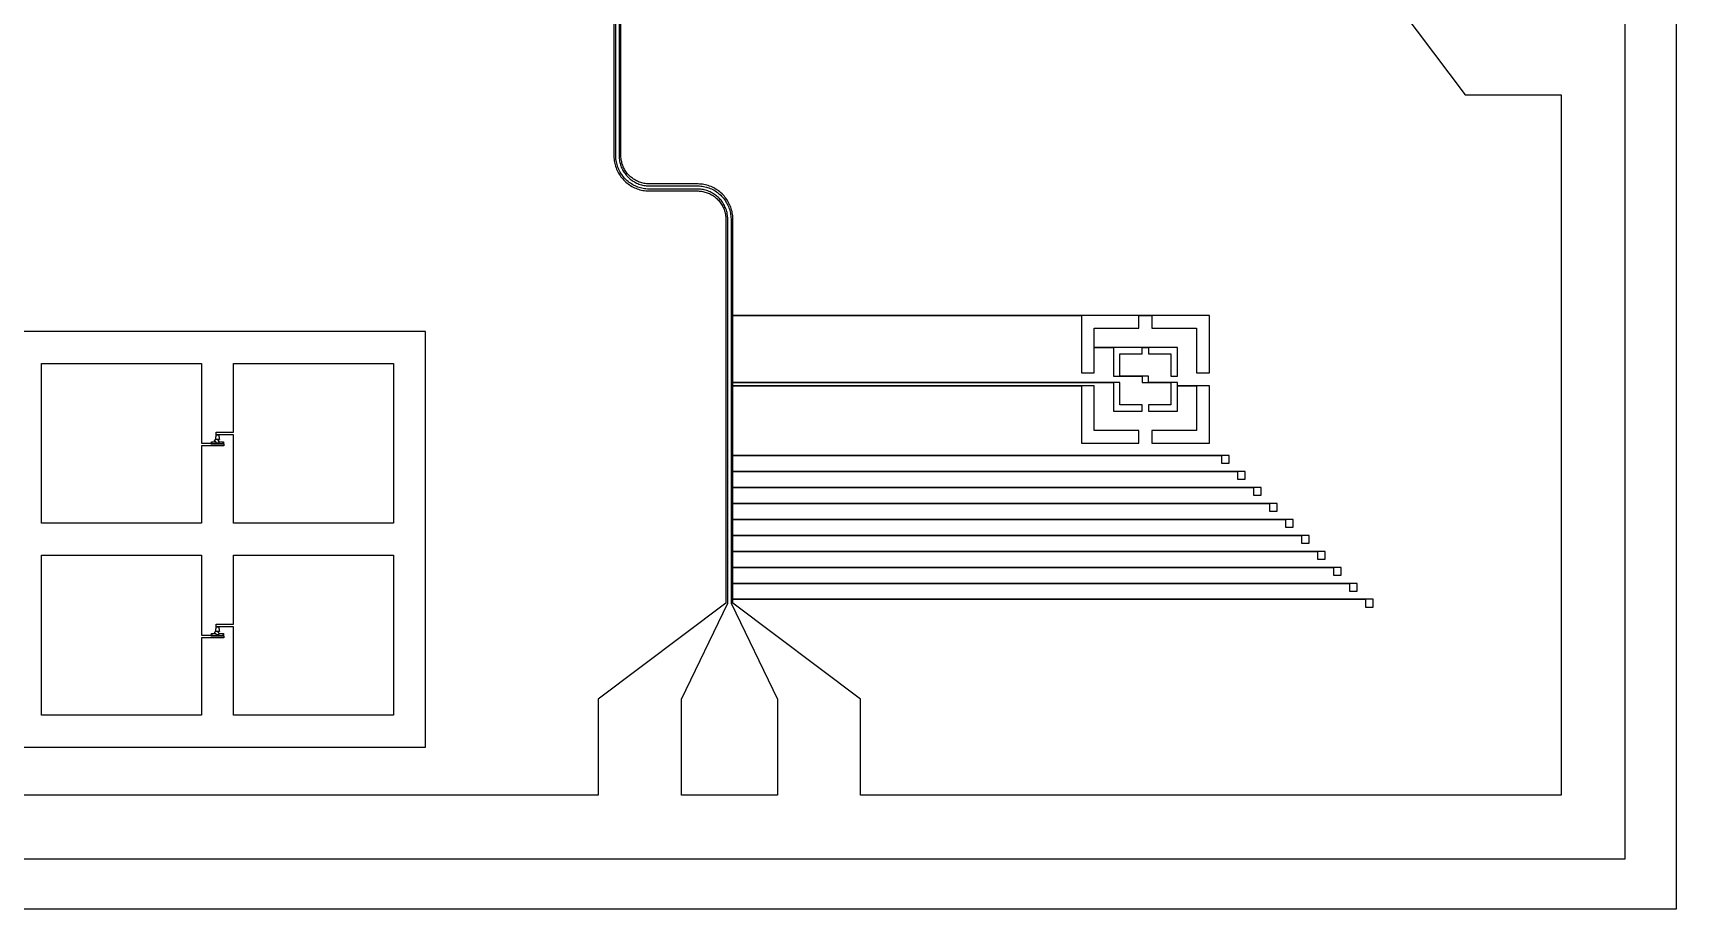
# Model space of a CAD drawing. Extents: x -3354 to 6958, y 9496 to 19808.
# Drawn here: x 1822 to 6958, y 9496 to 12237 of the extents above; entities that cross this region are included whole.
import ezdxf

# ---------------------------------------------------------------- set-up
doc = ezdxf.new("R2010")
doc.units = 0
doc.layers.add('L136D1_1t1_SIS_junction', color=2, linetype='CONTINUOUS')
doc.layers.add('L1D0', color=3, linetype='CONTINUOUS')

msp = doc.modelspace()

# ---------------------------------------------------------------- linework, layer by layer
at = {"layer": 'L136D1_1t1_SIS_junction'}
for points in [[(2382.83, 10951.013), (2382.83, 10952.513), (2380.305, 10952.513), (2380.257, 10952.518), (2380.208, 10952.527), (2380.161, 10952.542), (2380.116, 10952.56), (2380.073, 10952.584), (2380.032, 10952.611), (2379.994, 10952.642), (2379.959, 10952.677), (2379.928, 10952.715), (2379.901, 10952.756), (2379.877, 10952.799), (2379.859, 10952.844), (2379.844, 10952.891), (2379.835, 10952.94), (2379.83, 10952.988), (2379.83, 10957.538), (2379.835, 10957.586), (2379.844, 10957.635), (2379.859, 10957.682), (2379.877, 10957.727), (2379.901, 10957.77), (2379.928, 10957.811), (2379.959, 10957.849), (2379.994, 10957.884), (2380.032, 10957.915), (2380.073, 10957.942), (2380.116, 10957.966), (2380.161, 10957.984), (2380.208, 10957.999), (2380.257, 10958.008), (2380.305, 10958.013), (2392.815, 10958.013), (2389.58, 10961.249), (2388.873, 10960.542), (2388.859, 10960.556), (2389.566, 10961.263), (2388.859, 10961.97), (2388.873, 10961.984), (2389.58, 10961.277), (2392.815, 10964.513), (2392.845, 10964.513), (2389.594, 10961.263), (2392.845, 10958.013), (2393.355, 10958.013), (2393.403, 10958.008), (2393.452, 10957.999), (2393.499, 10957.984), (2393.544, 10957.966), (2393.587, 10957.942), (2393.628, 10957.915), (2393.666, 10957.884), (2393.701, 10957.849), (2393.732, 10957.811), (2393.759, 10957.77), (2393.783, 10957.727), (2393.801, 10957.682), (2393.816, 10957.635), (2393.825, 10957.586), (2393.83, 10957.538), (2393.83, 10954.988), (2393.835, 10954.94), (2393.844, 10954.891), (2393.859, 10954.844), (2393.877, 10954.799), (2393.901, 10954.756), (2393.928, 10954.715), (2393.959, 10954.677), (2393.994, 10954.642), (2394.032, 10954.611), (2394.073, 10954.584), (2394.116, 10954.56), (2394.161, 10954.542), (2394.208, 10954.527), (2394.257, 10954.518), (2394.305, 10954.513), (2403.355, 10954.513), (2403.403, 10954.518), (2403.452, 10954.527), (2403.499, 10954.542), (2403.544, 10954.56), (2403.587, 10954.584), (2403.628, 10954.611), (2403.666, 10954.642), (2403.701, 10954.677), (2403.732, 10954.715), (2403.759, 10954.756), (2403.783, 10954.799), (2403.801, 10954.844), (2403.816, 10954.891), (2403.825, 10954.94), (2403.83, 10954.988), (2403.83, 10957.538), (2403.835, 10957.586), (2403.844, 10957.635), (2403.859, 10957.682), (2403.877, 10957.727), (2403.901, 10957.77), (2403.928, 10957.811), (2403.959, 10957.849), (2403.969, 10957.859), (2400.58, 10961.249), (2399.873, 10960.542), (2399.859, 10960.556), (2400.566, 10961.263), (2399.859, 10961.97), (2399.873, 10961.984), (2400.58, 10961.277), (2403.815, 10964.513), (2392.815, 10964.513), (2392.83, 10964.528), (2392.83, 10965.513), (2393.83, 10965.513), (2393.83, 10972.738), (2393.835, 10972.786), (2393.844, 10972.835), (2393.859, 10972.882), (2393.877, 10972.927), (2393.901, 10972.97), (2393.928, 10973.011), (2393.959, 10973.049), (2393.994, 10973.084), (2394.032, 10973.115), (2394.073, 10973.142), (2394.116, 10973.166), (2394.161, 10973.184), (2394.208, 10973.199), (2394.257, 10973.208), (2394.305, 10973.213), (2394.83, 10973.213), (2394.83, 10979.513), (2402.83, 10979.513), (2402.83, 10973.213), (2403.355, 10973.213), (2403.403, 10973.208), (2403.452, 10973.199), (2403.499, 10973.184), (2403.544, 10973.166), (2403.587, 10973.142), (2403.628, 10973.115), (2403.666, 10973.084), (2403.701, 10973.049), (2403.732, 10973.011), (2403.759, 10972.97), (2403.783, 10972.927), (2403.801, 10972.882), (2403.816, 10972.835), (2403.825, 10972.786), (2403.83, 10972.738), (2403.83, 10965.513), (2404.83, 10965.513), (2404.83, 10964.513), (2403.845, 10964.513), (2400.594, 10961.263), (2403.984, 10957.874), (2403.994, 10957.884), (2404.032, 10957.915), (2404.073, 10957.942), (2404.116, 10957.966), (2404.161, 10957.984), (2404.208, 10957.999), (2404.257, 10958.008), (2404.305, 10958.013), (2417.355, 10958.013), (2417.403, 10958.008), (2417.452, 10957.999), (2417.499, 10957.984), (2417.544, 10957.966), (2417.587, 10957.942), (2417.628, 10957.915), (2417.666, 10957.884), (2417.701, 10957.849), (2417.732, 10957.811), (2417.759, 10957.77), (2417.783, 10957.727), (2417.801, 10957.682), (2417.816, 10957.635), (2417.825, 10957.586), (2417.83, 10957.538), (2417.83, 10952.988), (2417.825, 10952.94), (2417.816, 10952.891), (2417.801, 10952.844), (2417.783, 10952.799), (2417.759, 10952.756), (2417.732, 10952.715), (2417.701, 10952.677), (2417.666, 10952.642), (2417.628, 10952.611), (2417.587, 10952.584), (2417.544, 10952.56), (2417.499, 10952.542), (2417.452, 10952.527), (2417.403, 10952.518), (2417.355, 10952.513), (2414.83, 10952.513), (2414.83, 10951.013)], [(2382.83, 10351.013), (2382.83, 10352.513), (2380.305, 10352.513), (2380.257, 10352.518), (2380.208, 10352.527), (2380.161, 10352.542), (2380.116, 10352.56), (2380.073, 10352.584), (2380.032, 10352.611), (2379.994, 10352.642), (2379.959, 10352.677), (2379.928, 10352.715), (2379.901, 10352.756), (2379.877, 10352.799), (2379.859, 10352.844), (2379.844, 10352.891), (2379.835, 10352.94), (2379.83, 10352.988), (2379.83, 10357.538), (2379.835, 10357.586), (2379.844, 10357.635), (2379.859, 10357.682), (2379.877, 10357.727), (2379.901, 10357.77), (2379.928, 10357.811), (2379.959, 10357.849), (2379.994, 10357.884), (2380.032, 10357.915), (2380.073, 10357.942), (2380.116, 10357.966), (2380.161, 10357.984), (2380.208, 10357.999), (2380.257, 10358.008), (2380.305, 10358.013), (2392.815, 10358.013), (2389.58, 10361.249), (2388.873, 10360.542), (2388.859, 10360.556), (2389.566, 10361.263), (2388.859, 10361.97), (2388.873, 10361.984), (2389.58, 10361.277), (2392.815, 10364.513), (2392.845, 10364.513), (2389.594, 10361.263), (2392.845, 10358.013), (2393.355, 10358.013), (2393.403, 10358.008), (2393.452, 10357.999), (2393.499, 10357.984), (2393.544, 10357.966), (2393.587, 10357.942), (2393.628, 10357.915), (2393.666, 10357.884), (2393.701, 10357.849), (2393.732, 10357.811), (2393.759, 10357.77), (2393.783, 10357.727), (2393.801, 10357.682), (2393.816, 10357.635), (2393.825, 10357.586), (2393.83, 10357.538), (2393.83, 10354.988), (2393.835, 10354.94), (2393.844, 10354.891), (2393.859, 10354.844), (2393.877, 10354.799), (2393.901, 10354.756), (2393.928, 10354.715), (2393.959, 10354.677), (2393.994, 10354.642), (2394.032, 10354.611), (2394.073, 10354.584), (2394.116, 10354.56), (2394.161, 10354.542), (2394.208, 10354.527), (2394.257, 10354.518), (2394.305, 10354.513), (2403.355, 10354.513), (2403.403, 10354.518), (2403.452, 10354.527), (2403.499, 10354.542), (2403.544, 10354.56), (2403.587, 10354.584), (2403.628, 10354.611), (2403.666, 10354.642), (2403.701, 10354.677), (2403.732, 10354.715), (2403.759, 10354.756), (2403.783, 10354.799), (2403.801, 10354.844), (2403.816, 10354.891), (2403.825, 10354.94), (2403.83, 10354.988), (2403.83, 10357.538), (2403.835, 10357.586), (2403.844, 10357.635), (2403.859, 10357.682), (2403.877, 10357.727), (2403.901, 10357.77), (2403.928, 10357.811), (2403.959, 10357.849), (2403.969, 10357.859), (2400.58, 10361.249), (2399.873, 10360.542), (2399.859, 10360.556), (2400.566, 10361.263), (2399.859, 10361.97), (2399.873, 10361.984), (2400.58, 10361.277), (2403.815, 10364.513), (2392.815, 10364.513), (2392.83, 10364.528), (2392.83, 10365.513), (2393.83, 10365.513), (2393.83, 10372.738), (2393.835, 10372.786), (2393.844, 10372.835), (2393.859, 10372.882), (2393.877, 10372.927), (2393.901, 10372.97), (2393.928, 10373.011), (2393.959, 10373.049), (2393.994, 10373.084), (2394.032, 10373.115), (2394.073, 10373.142), (2394.116, 10373.166), (2394.161, 10373.184), (2394.208, 10373.199), (2394.257, 10373.208), (2394.305, 10373.213), (2394.83, 10373.213), (2394.83, 10379.513), (2402.83, 10379.513), (2402.83, 10373.213), (2403.355, 10373.213), (2403.403, 10373.208), (2403.452, 10373.199), (2403.499, 10373.184), (2403.544, 10373.166), (2403.587, 10373.142), (2403.628, 10373.115), (2403.666, 10373.084), (2403.701, 10373.049), (2403.732, 10373.011), (2403.759, 10372.97), (2403.783, 10372.927), (2403.801, 10372.882), (2403.816, 10372.835), (2403.825, 10372.786), (2403.83, 10372.738), (2403.83, 10365.513), (2404.83, 10365.513), (2404.83, 10364.513), (2403.845, 10364.513), (2400.594, 10361.263), (2403.984, 10357.874), (2403.994, 10357.884), (2404.032, 10357.915), (2404.073, 10357.942), (2404.116, 10357.966), (2404.161, 10357.984), (2404.208, 10357.999), (2404.257, 10358.008), (2404.305, 10358.013), (2417.355, 10358.013), (2417.403, 10358.008), (2417.452, 10357.999), (2417.499, 10357.984), (2417.544, 10357.966), (2417.587, 10357.942), (2417.628, 10357.915), (2417.666, 10357.884), (2417.701, 10357.849), (2417.732, 10357.811), (2417.759, 10357.77), (2417.783, 10357.727), (2417.801, 10357.682), (2417.816, 10357.635), (2417.825, 10357.586), (2417.83, 10357.538), (2417.83, 10352.988), (2417.825, 10352.94), (2417.816, 10352.891), (2417.801, 10352.844), (2417.783, 10352.799), (2417.759, 10352.756), (2417.732, 10352.715), (2417.701, 10352.677), (2417.666, 10352.642), (2417.628, 10352.611), (2417.587, 10352.584), (2417.544, 10352.56), (2417.499, 10352.542), (2417.452, 10352.527), (2417.403, 10352.518), (2417.355, 10352.513), (2414.83, 10352.513), (2414.83, 10351.013)]]:
    msp.add_lwpolyline(points, close=True, dxfattribs=at)
at = {"layer": 'L1D0'}
for points in [[(-3354.228, 9496.092), (-3354.228, 19653.013), (-3201.17, 19653.013), (-3201.17, 9653.013), (6798.83, 9653.013), (6798.83, 19653.013), (-3354.228, 19653.013), (-3354.228, 19808.077), (6957.757, 19808.077), (6957.757, 9496.092)], [(1848.83, 10703.013), (1848.83, 11203.013), (2348.83, 11203.013), (2348.83, 10953.013), (2378.33, 10953.013), (2378.33, 10951.013), (2418.83, 10951.013), (2418.83, 10945.013), (2348.83, 10945.013), (2348.83, 10703.013)], [(2448.83, 10703.013), (2448.83, 10979.513), (2394.83, 10979.513), (2394.83, 10987.513), (2448.83, 10987.513), (2448.83, 11203.013), (2948.83, 11203.013), (2948.83, 10703.013)], [(1848.83, 10103.013), (1848.83, 10603.013), (2348.83, 10603.013), (2348.83, 10353.013), (2378.33, 10353.013), (2378.33, 10351.013), (2418.83, 10351.013), (2418.83, 10345.013), (2348.83, 10345.013), (2348.83, 10103.013)], [(2448.83, 10103.013), (2448.83, 10379.513), (2394.83, 10379.513), (2394.83, 10387.513), (2448.83, 10387.513), (2448.83, 10603.013), (2948.83, 10603.013), (2948.83, 10103.013)]]:
    msp.add_lwpolyline(points, close=True, dxfattribs=at)
for points in [[(3637.83, 13159.013), (3637.83, 11850.718), (3638.02, 11846.133), (3638.399, 11841.56), (3638.966, 11837.006), (3639.722, 11832.48), (3640.663, 11827.988), (3641.79, 11823.54), (3643.099, 11819.142), (3644.589, 11814.801), (3646.257, 11810.526), (3648.101, 11806.324), (3650.116, 11802.201), (3652.3, 11798.165), (3654.65, 11794.223), (3657.16, 11790.381), (3659.826, 11786.646), (3662.645, 11783.025), (3665.611, 11779.523), (3668.719, 11776.147), (3671.964, 11772.902), (3675.34, 11769.794), (3678.842, 11766.828), (3682.463, 11764.009), (3686.198, 11761.343), (3690.04, 11758.833), (3693.982, 11756.483), (3698.018, 11754.299), (3702.141, 11752.284), (3706.343, 11750.44), (3710.618, 11748.772), (3714.959, 11747.282), (3719.357, 11745.973), (3723.805, 11744.846), (3728.297, 11743.905), (3732.823, 11743.149), (3737.377, 11742.582), (3741.95, 11742.203), (3746.535, 11742.013), (3900.67, 11742.013), (3904.346, 11741.861), (3908.013, 11741.557), (3911.664, 11741.102), (3915.294, 11740.496), (3918.895, 11739.741), (3922.462, 11738.838), (3925.988, 11737.788), (3929.468, 11736.593), (3932.896, 11735.256), (3936.266, 11733.778), (3939.571, 11732.162), (3942.807, 11730.411), (3945.968, 11728.527), (3949.049, 11726.515), (3952.043, 11724.377), (3954.947, 11722.117), (3957.755, 11719.738), (3960.462, 11717.246), (3963.063, 11714.645), (3965.555, 11711.938), (3967.934, 11709.13), (3970.194, 11706.226), (3972.332, 11703.232), (3974.344, 11700.151), (3976.228, 11696.99), (3977.979, 11693.754), (3979.595, 11690.449), (3981.073, 11687.079), (3982.41, 11683.651), (3983.605, 11680.171), (3984.655, 11676.645), (3985.558, 11673.078), (3986.313, 11669.477), (3986.919, 11665.847), (3987.374, 11662.196), (3987.678, 11658.529), (3987.83, 11654.853), (3987.83, 10453.013), (3588.83, 10153.013), (3588.83, 9853.013), (8.83, 9853.013)], [(3653.83, 13153.013), (3653.83, 11851.049), (3653.992, 11847.125), (3654.317, 11843.211), (3654.802, 11839.314), (3655.449, 11835.44), (3656.255, 11831.596), (3657.219, 11827.788), (3658.34, 11824.024), (3659.615, 11820.309), (3661.043, 11816.65), (3662.62, 11813.054), (3664.345, 11809.525), (3666.215, 11806.071), (3668.225, 11802.697), (3670.373, 11799.409), (3672.655, 11796.212), (3675.068, 11793.113), (3677.606, 11790.116), (3680.266, 11787.226), (3683.043, 11784.449), (3685.933, 11781.789), (3688.93, 11779.251), (3692.029, 11776.838), (3695.226, 11774.556), (3698.514, 11772.408), (3701.888, 11770.398), (3705.342, 11768.528), (3708.871, 11766.803), (3712.467, 11765.226), (3716.126, 11763.798), (3719.841, 11762.523), (3723.605, 11761.402), (3727.413, 11760.438), (3731.257, 11759.632), (3735.131, 11758.985), (3739.028, 11758.5), (3742.942, 11758.175), (3746.866, 11758.013), (3901, 11758.013), (3905.338, 11757.834), (3909.664, 11757.475), (3913.972, 11756.938), (3918.253, 11756.224), (3922.502, 11755.333), (3926.71, 11754.267), (3930.871, 11753.029), (3934.976, 11751.619), (3939.02, 11750.041), (3942.996, 11748.297), (3946.896, 11746.391), (3950.713, 11744.325), (3954.442, 11742.103), (3958.077, 11739.728), (3961.61, 11737.206), (3965.035, 11734.54), (3968.348, 11731.734), (3971.541, 11728.794), (3974.611, 11725.724), (3977.551, 11722.531), (3980.357, 11719.218), (3983.023, 11715.793), (3985.545, 11712.26), (3987.92, 11708.625), (3990.142, 11704.896), (3992.208, 11701.079), (3994.114, 11697.179), (3995.858, 11693.203), (3997.436, 11689.159), (3998.846, 11685.054), (4000.084, 11680.893), (4001.15, 11676.685), (4002.041, 11672.436), (4002.755, 11668.155), (4003.292, 11663.847), (4003.651, 11659.521), (4003.83, 11655.183), (4003.83, 10453.013), (4148.83, 10153.013), (4148.83, 9853.013), (3848.83, 9853.013), (3848.83, 10153.013), (3993.83, 10453.013), (3993.83, 11654.977), (3993.668, 11658.901), (3993.343, 11662.815), (3992.858, 11666.712), (3992.211, 11670.586), (3991.405, 11674.43), (3990.441, 11678.238), (3989.32, 11682.002), (3988.045, 11685.717), (3986.617, 11689.376), (3985.04, 11692.972), (3983.315, 11696.501), (3981.445, 11699.955), (3979.435, 11703.329), (3977.287, 11706.617), (3975.005, 11709.814), (3972.592, 11712.913), (3970.054, 11715.91), (3967.394, 11718.8), (3964.617, 11721.577), (3961.727, 11724.237), (3958.73, 11726.775), (3955.631, 11729.188), (3952.434, 11731.47), (3949.146, 11733.618), (3945.772, 11735.628), (3942.318, 11737.498), (3938.789, 11739.223), (3935.193, 11740.8), (3931.534, 11742.228), (3927.819, 11743.503), (3924.055, 11744.624), (3920.247, 11745.588), (3916.403, 11746.394), (3912.529, 11747.041), (3908.632, 11747.526), (3904.718, 11747.851), (3900.794, 11748.013), (3746.66, 11748.013), (3742.322, 11748.192), (3737.996, 11748.551), (3733.688, 11749.088), (3729.407, 11749.802), (3725.158, 11750.693), (3720.95, 11751.759), (3716.789, 11752.997), (3712.684, 11754.407), (3708.64, 11755.985), (3704.664, 11757.729), (3700.764, 11759.635), (3696.947, 11761.701), (3693.218, 11763.923), (3689.583, 11766.298), (3686.05, 11768.82), (3682.625, 11771.486), (3679.312, 11774.292), (3676.119, 11777.232), (3673.049, 11780.302), (3670.109, 11783.495), (3667.303, 11786.808), (3664.637, 11790.233), (3662.115, 11793.766), (3659.74, 11797.401), (3657.518, 11801.13), (3655.452, 11804.947), (3653.546, 11808.847), (3651.802, 11812.823), (3650.224, 11816.867), (3648.814, 11820.972), (3647.576, 11825.133), (3646.51, 11829.341), (3645.619, 11833.59), (3644.905, 11837.871), (3644.368, 11842.179), (3644.009, 11846.505), (3643.83, 11850.843), (3643.83, 13153.013)], [(5998.83, 12442.013), (6298.83, 12043.013), (6598.83, 12043.013), (6598.83, 9853.013), (4408.83, 9853.013), (4408.83, 10153.013), (4009.83, 10453.013), (4009.83, 10465.013), (5986.83, 10465.013), (5986.83, 10441.013), (6010.83, 10441.013), (6010.83, 10465.013), (4009.83, 10465.013), (4009.83, 10515.013), (5936.83, 10515.013), (5936.83, 10491.013), (5960.83, 10491.013), (5960.83, 10515.013), (4009.83, 10515.013), (4009.83, 10565.013), (5886.83, 10565.013), (5886.83, 10541.013), (5910.83, 10541.013), (5910.83, 10565.013), (4009.83, 10565.013), (4009.83, 10615.013), (5836.83, 10615.013), (5836.83, 10591.013), (5860.83, 10591.013), (5860.83, 10615.013), (4009.83, 10615.013), (4009.83, 10665.013), (5786.83, 10665.013), (5786.83, 10641.013), (5810.83, 10641.013), (5810.83, 10665.013), (4009.83, 10665.013), (4009.83, 10715.013), (5736.83, 10715.013), (5736.83, 10691.013), (5760.83, 10691.013), (5760.83, 10715.013), (4009.83, 10715.013), (4009.83, 10765.013), (5686.83, 10765.013), (5686.83, 10741.013), (5710.83, 10741.013), (5710.83, 10765.013), (4009.83, 10765.013), (4009.83, 10815.013), (5636.83, 10815.013), (5636.83, 10791.013), (5660.83, 10791.013), (5660.83, 10815.013), (4009.83, 10815.013), (4009.83, 10865.013), (5586.83, 10865.013), (5586.83, 10841.013), (5610.83, 10841.013), (5610.83, 10865.013), (4009.83, 10865.013), (4009.83, 10915.013), (5536.83, 10915.013), (5536.83, 10891.013), (5560.83, 10891.013), (5560.83, 10915.013), (4009.83, 10915.013), (4009.83, 11133.013), (5098.83, 11133.013), (5098.83, 10953.013), (5278.83, 10953.013), (5278.83, 10993.013), (5138.83, 10993.013), (5138.83, 11133.013), (4009.83, 11133.013), (4009.83, 11143.013), (5198.83, 11143.013), (5198.83, 11053.013), (5288.83, 11053.013), (5288.83, 11073.013), (5218.83, 11073.013), (5218.83, 11143.013), (4009.83, 11143.013), (4009.83, 11353.013), (5098.83, 11353.013), (5098.83, 11173.013), (5138.83, 11173.013), (5138.83, 11253.013), (5198.83, 11253.013), (5198.83, 11163.013), (5288.83, 11163.013), (5288.83, 11143.013), (5378.83, 11143.013), (5378.83, 11073.013), (5308.83, 11073.013), (5308.83, 11053.013), (5398.83, 11053.013), (5398.83, 11133.013), (5458.83, 11133.013), (5458.83, 10993.013), (5318.83, 10993.013), (5318.83, 10953.013), (5498.83, 10953.013), (5498.83, 11133.013), (5398.83, 11133.013), (5398.83, 11143.013), (5308.83, 11143.013), (5308.83, 11163.013), (5218.83, 11163.013), (5218.83, 11233.013), (5288.83, 11233.013), (5288.83, 11253.013), (5308.83, 11253.013), (5308.83, 11233.013), (5378.83, 11233.013), (5378.83, 11163.013), (5398.83, 11163.013), (5398.83, 11253.013), (5138.83, 11253.013), (5138.83, 11313.013), (5278.83, 11313.013), (5278.83, 11353.013), (5318.83, 11353.013), (5318.83, 11313.013), (5458.83, 11313.013), (5458.83, 11173.013), (5498.83, 11173.013), (5498.83, 11353.013), (4009.83, 11353.013), (4009.83, 11655.308), (4009.64, 11659.893), (4009.261, 11664.466), (4008.694, 11669.02), (4007.938, 11673.546), (4006.997, 11678.038), (4005.87, 11682.486), (4004.561, 11686.884), (4003.071, 11691.225), (4001.403, 11695.5), (3999.559, 11699.702), (3997.544, 11703.825), (3995.36, 11707.861), (3993.01, 11711.803), (3990.5, 11715.645), (3987.834, 11719.38), (3985.015, 11723.001), (3982.049, 11726.503), (3978.941, 11729.879), (3975.696, 11733.124), (3972.32, 11736.232), (3968.818, 11739.198), (3965.197, 11742.017), (3961.462, 11744.683), (3957.62, 11747.193), (3953.678, 11749.543), (3949.642, 11751.727), (3945.519, 11753.742), (3941.317, 11755.586), (3937.042, 11757.254), (3932.701, 11758.744), (3928.303, 11760.053), (3923.855, 11761.18), (3919.363, 11762.121), (3914.837, 11762.877), (3910.283, 11763.444), (3905.71, 11763.823), (3901.125, 11764.013), (3746.99, 11764.013), (3743.314, 11764.165), (3739.647, 11764.469), (3735.996, 11764.924), (3732.366, 11765.53), (3728.765, 11766.285), (3725.198, 11767.188), (3721.672, 11768.238), (3718.192, 11769.433), (3714.764, 11770.77), (3711.394, 11772.248), (3708.089, 11773.864), (3704.853, 11775.615), (3701.692, 11777.499), (3698.611, 11779.511), (3695.617, 11781.649), (3692.713, 11783.909), (3689.905, 11786.288), (3687.198, 11788.78), (3684.597, 11791.381), (3682.105, 11794.088), (3679.726, 11796.896), (3677.466, 11799.8), (3675.328, 11802.794), (3673.316, 11805.875), (3671.432, 11809.036), (3669.681, 11812.272), (3668.065, 11815.577), (3666.587, 11818.947), (3665.25, 11822.375), (3664.055, 11825.855), (3663.005, 11829.381), (3662.102, 11832.948), (3661.347, 11836.549), (3660.741, 11840.179), (3660.286, 11843.83), (3659.982, 11847.497), (3659.83, 11851.173), (3659.83, 13159.013)], [(548.83, 10003.013), (3048.83, 10003.013), (3048.83, 11303.013), (-390.17, 11303.013)]]:
    msp.add_lwpolyline(points, dxfattribs=at)

doc.saveas('drawing.dxf')
